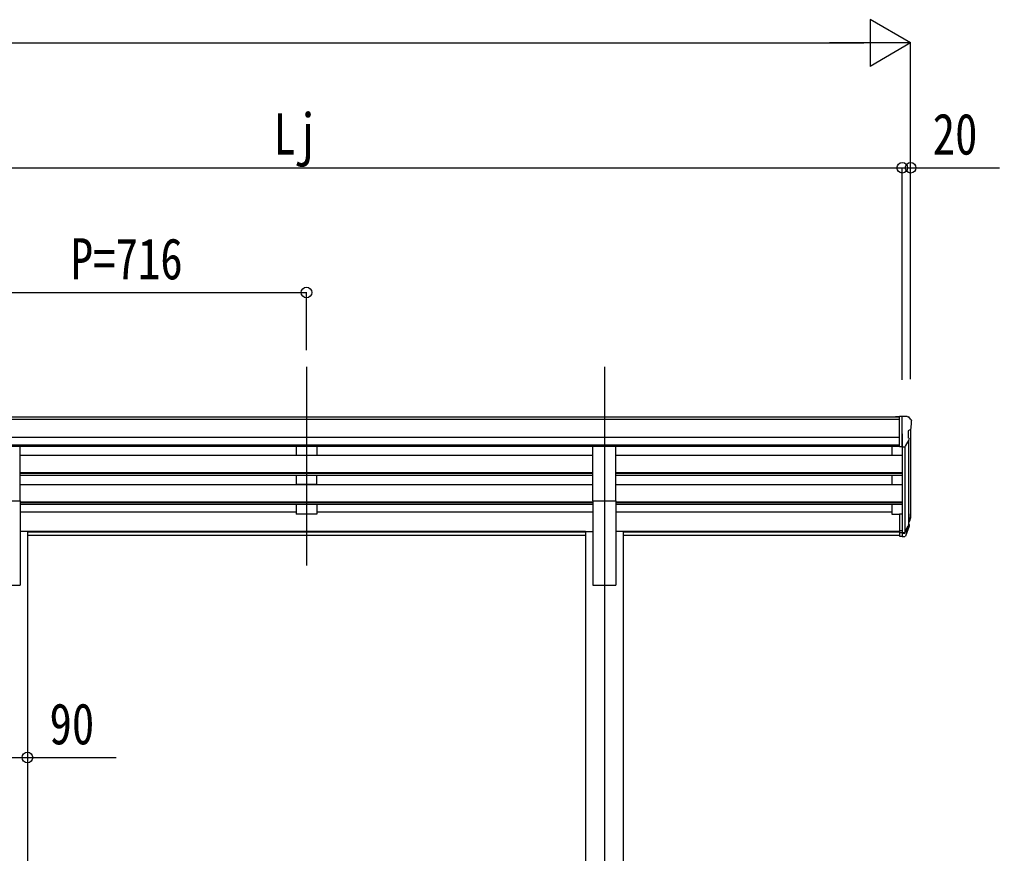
# Model space of a CAD drawing. Units: millimetres, scale not verified. Extents: x -12615 to 12615, y -8910 to 8910.
# Drawn here: x -2287 to 68, y -3524 to -1519 of the extents above; entities that cross this region are included whole.
import ezdxf
from ezdxf.enums import TextEntityAlignment as Align

# ---------------------------------------------------------------- set-up
doc = ezdxf.new("R2010")
doc.units = ezdxf.units.MM
doc.header["$LTSCALE"] = 40
for name, color, linetype in [('0-3_YKK_12', 2, 'Continuous'), ('0-4_YKK_13', 4, 'Continuous'), ('0-5_YKK_A1', 4, 'Continuous'), ('0-6_YKK_D', 6, 'Continuous')]:
    doc.layers.add(name, color=color, linetype=linetype)
doc.styles.add('ＭＳ ゴシック', font='')
doc.styles.get('ＭＳ ゴシック').set_extended_font_data('MS Gothic')

msp = doc.modelspace()

# ---------------------------------------------------------------- linework, layer by layer
at = {"layer": '0-3_YKK_12'}
for p, q in [((-1597.46, -2354.29), (-1597.46, -2831.81)), ((-881.46, -2354.29), (-881.46, -2831.81)), ((-881.46, -2785.12), (-881.46, -5528.69))]:
    msp.add_line(p, q, dxfattribs=at)
at = {"layer": '0-4_YKK_13'}
for p, q in [((-171.96, -2473.69), (-181.96, -2473.78)), ((-181.96, -2475.3), (-181.96, -2473.78)), ((-171.96, -2545.68), (-171.96, -2473.69)), ((-153.46, -2473.69), (-171.96, -2473.69)), ((-165.46, -2546.68), (-165.46, -2473.69)), ((-153.46, -2473.69), (-151.13, -2473.83)), ((-150.37, -2474.26), (-146.3, -2480.07)), ((-143.46, -2483.06), (-143.46, -2483.69)), ((-151.46, -2508.21), (-151.46, -2524.48)), ((-145.99, -2504.88), (-151.31, -2507.95)), ((-157.84, -2544.86), (-148.83, -2529.27)), ((-2340.96, -2544.32), (-2285.96, -2544.32)), ((-2285.96, -2676.12), (-2285.96, -2544.32)), ((-908.96, -2676.12), (-908.96, -2544.32)), ((-908.96, -2544.32), (-853.96, -2544.32)), ((-853.96, -2676.12), (-853.96, -2544.32)), ((-171.96, -2545.68), (-165.46, -2545.68)), ((-165.46, -2546.68), (-160.25, -2546.36)), ((-2340.96, -2676.12), (-2285.96, -2676.12)), ((-908.96, -2676.12), (-853.96, -2676.12)), ((-171.96, -2707.41), (-171.96, -2761.45)), ((-171.96, -2707.41), (-165.46, -2707.41)), ((-165.46, -2707.41), (-165.46, -2762.19)), ((-147.16, -2720.23), (-150.43, -2727.29)), ((-146.56, -2721.6), (-150.43, -2729.55)), ((-171.96, -2747.55), (-165.46, -2747.55)), ((-171.96, -2752.43), (-165.46, -2752.43)), ((-165.46, -2752.45), (-160.33, -2752.45)), ((-165.46, -2754.25), (-160.62, -2754.25)), ((-159.03, -2751.77), (-151.27, -2736.36)), ((-149.82, -2736.72), (-158.02, -2752.9)), ((-149.21, -2737.28), (-158.02, -2760.83)), ((-148.87, -2732.88), (-149.21, -2737.28)), ((-171.96, -2761.45), (-165.46, -2761.45)), ((-165.46, -2762.19), (-160.62, -2762.19))]:
    msp.add_line(p, q, dxfattribs=at)
for centre, radius, start, end in [((-151.19, -2474.83), 1, 35, 86.5), ((-146.46, -2483.06), 3, 0, 87), ((-345.46, -2483.69), 202, 355.05096, 0), ((-151.16, -2508.21), 0.3, 120, 180), ((-150.37, -2500.5), 6.18, 315.00103, 354.2965), ((-151.16, -2524.48), 0.3, 180, 265.2833), ((-151.43, -2527.77), 3, 330, 85.2833), ((-160.43, -2543.36), 3, 273.5, 330), ((-176.05, -2710.73), 30.41, 341.80266, 352.8448), ((-174.64, -2712.49), 29.53, 342.01856, 353.49194)]:
    msp.add_arc(centre, radius, start, end, dxfattribs=at)
for centre, major_axis, ratio, start_param, end_param in [((-233.32, -2706.24), (-87.93, 4.42), 0.541684, 3.060334, 3.2172517), ((-234.11, -2712.92), (89.06, 1.43), 0.57596, 6.1985533, 6.3701348), ((-150.17, -2732.88), (-1.3, 0), 0.90356, 2.9359903, 4.9130961), ((-160.62, -2751.54), (3, 0), 0.90356, 4.712389, 5.7595865), ((-160.33, -2751.09), (1.5, 0), 0.90356, 4.712389, 5.7595865), ((-235.38, -2712.82), (88.05, 0), 0.90356, 5.9828017, 6.0168888), ((-236.09, -2716.69), (89.07, 0), 0.90356, 6.0316505, 6.077583), ((-160.62, -2759.48), (-3, 0), 0.90356, 1.5707963, 2.6179939)]:
    msp.add_ellipse(centre, major_axis=major_axis, ratio=ratio, start_param=start_param, end_param=end_param, dxfattribs=at)
at = {"layer": '0-5_YKK_A1'}
for p, q in [((-171.96, -2475.3), (-3012.96, -2475.3)), ((-171.96, -2480.51), (-3012.96, -2480.51)), ((-165.46, -2514.8), (-165.46, -2707.41)), ((-145.46, -2504.27), (-145.46, -2707.05)), ((-171.96, -2524.04), (-3022.96, -2524.04)), ((-171.96, -2541.9), (-3022.96, -2541.9)), ((-150.43, -2532.04), (-150.43, -2733.76)), ((-908.96, -2545.14), (-2285.96, -2545.14)), ((-1622.46, -2545.24), (-1622.46, -2567.11)), ((-1572.46, -2545.24), (-1572.46, -2567.11)), ((-171.96, -2545.14), (-853.96, -2545.14)), ((-190.46, -2545.14), (-190.46, -2567.21)), ((-159.46, -2546.2), (-159.45, -2752.19)), ((-908.96, -2567.21), (-2285.96, -2567.21)), ((-1572.46, -2567.11), (-1622.46, -2567.11)), ((-165.46, -2567.21), (-853.96, -2567.21)), ((-908.96, -2609.09), (-2285.96, -2609.09)), ((-908.96, -2610.58), (-2285.96, -2610.58)), ((-165.46, -2609.09), (-853.96, -2609.09)), ((-165.46, -2610.58), (-853.96, -2610.58)), ((-908.96, -2614.9), (-2285.96, -2614.9)), ((-908.96, -2637.31), (-2285.96, -2637.31)), ((-1622.46, -2614.9), (-1622.46, -2637.21)), ((-1572.46, -2637.21), (-1622.46, -2637.21)), ((-1572.46, -2637.21), (-1572.46, -2614.9)), ((-165.46, -2614.9), (-853.96, -2614.9)), ((-165.46, -2637.31), (-853.96, -2637.31)), ((-190.46, -2614.9), (-190.46, -2637.31)), ((-2285.96, -2676.12), (-2285.96, -2878.69)), ((-908.96, -2679.19), (-2285.96, -2679.19)), ((-908.96, -2680.69), (-2285.96, -2680.69)), ((-908.96, -2676.12), (-908.96, -2878.69)), ((-853.96, -2676.12), (-853.96, -2878.69)), ((-165.46, -2679.19), (-853.96, -2679.19)), ((-165.46, -2680.69), (-853.96, -2680.69)), ((-908.96, -2685), (-2285.96, -2685)), ((-1622.46, -2703.1), (-2285.96, -2703.1)), ((-1622.46, -2685), (-1622.46, -2708.05)), ((-1572.46, -2708.05), (-1622.46, -2708.05)), ((-1572.46, -2685), (-1572.46, -2708.05)), ((-908.96, -2703.1), (-1572.46, -2703.1)), ((-165.46, -2685), (-853.96, -2685)), ((-190.46, -2703.1), (-853.96, -2703.1)), ((-190.46, -2685), (-190.46, -2708.05)), ((-190.46, -2708.05), (-171.96, -2708.05)), ((-2268.26, -2749.69), (-2285.96, -2749.69)), ((-2268.26, -2749.69), (-2268.26, -4653.69)), ((-926.66, -2750.12), (-2268.26, -2750.12)), ((-926.66, -2751.52), (-2268.26, -2751.52)), ((-926.66, -2749.69), (-926.66, -4653.69)), ((-926.66, -2749.69), (-908.96, -2749.69)), ((-836.26, -2749.69), (-853.96, -2749.69)), ((-836.26, -2749.69), (-836.26, -4653.69)), ((-171.96, -2750.12), (-836.26, -2750.12)), ((-171.96, -2751.52), (-836.26, -2751.52)), ((-926.66, -2759.2), (-2268.26, -2759.2)), ((-171.96, -2759.2), (-836.26, -2759.2)), ((-2340.96, -2878.69), (-2285.96, -2878.69)), ((-908.96, -2878.69), (-853.96, -2878.69))]:
    msp.add_line(p, q, dxfattribs=at)
at = {"layer": '0-6_YKK_D'}
for p, q in [((-145.46, -1575.3), (-242.89, -1519.05)), ((-242.89, -1519.05), (-242.89, -1631.55)), ((-5800.96, -1575.3), (-257.96, -1575.3)), ((-145.46, -1575.3), (-340.32, -1575.3)), ((-145.46, -1575.3), (-242.89, -1631.55)), ((-145.46, -2383.87), (-145.46, -1574.3)), ((-3029.46, -1875.3), (-165.46, -1875.3)), ((-165.46, -2384.87), (-165.46, -1874.3)), ((-165.46, -2384.87), (-165.46, -1874.3)), ((-145.46, -2382.87), (-145.46, -1874.3)), ((-2313.46, -2175.3), (-1597.46, -2175.3)), ((-1597.46, -2314.26), (-1597.46, -2174.3))]:
    msp.add_line(p, q, dxfattribs=at)
for points in [[(-165.46, -1875.3), (-145.46, -1875.3), (67.94, -1875.3)], [(-2358.66, -3293.39), (-2268.26, -3293.39), (-2054.86, -3293.39)]]:
    msp.add_lwpolyline(points, dxfattribs=at)
for centre in [(-165.46, -1875.3), (-165.46, -1875.3), (-145.46, -1875.3), (-1597.46, -2175.3), (-2268.26, -3293.39)]:
    msp.add_circle(centre, 12.75, dxfattribs=at)

# ---------------------------------------------------------------- texts
at = {"layer": '0-6_YKK_D', "style": 'ＭＳ ゴシック', "width": 0.8}
for s, p in [('Lj', (-1676.66, -1873.3)), ('20', (-92.46, -1873.3)), ('P=716', (-2164.26, -2173.3)), ('90', (-2215.26, -3291.39))]:
    msp.add_text(s, height=98.97, dxfattribs=at).set_placement(p, align=Align.BOTTOM_LEFT)

doc.saveas('drawing.dxf')
